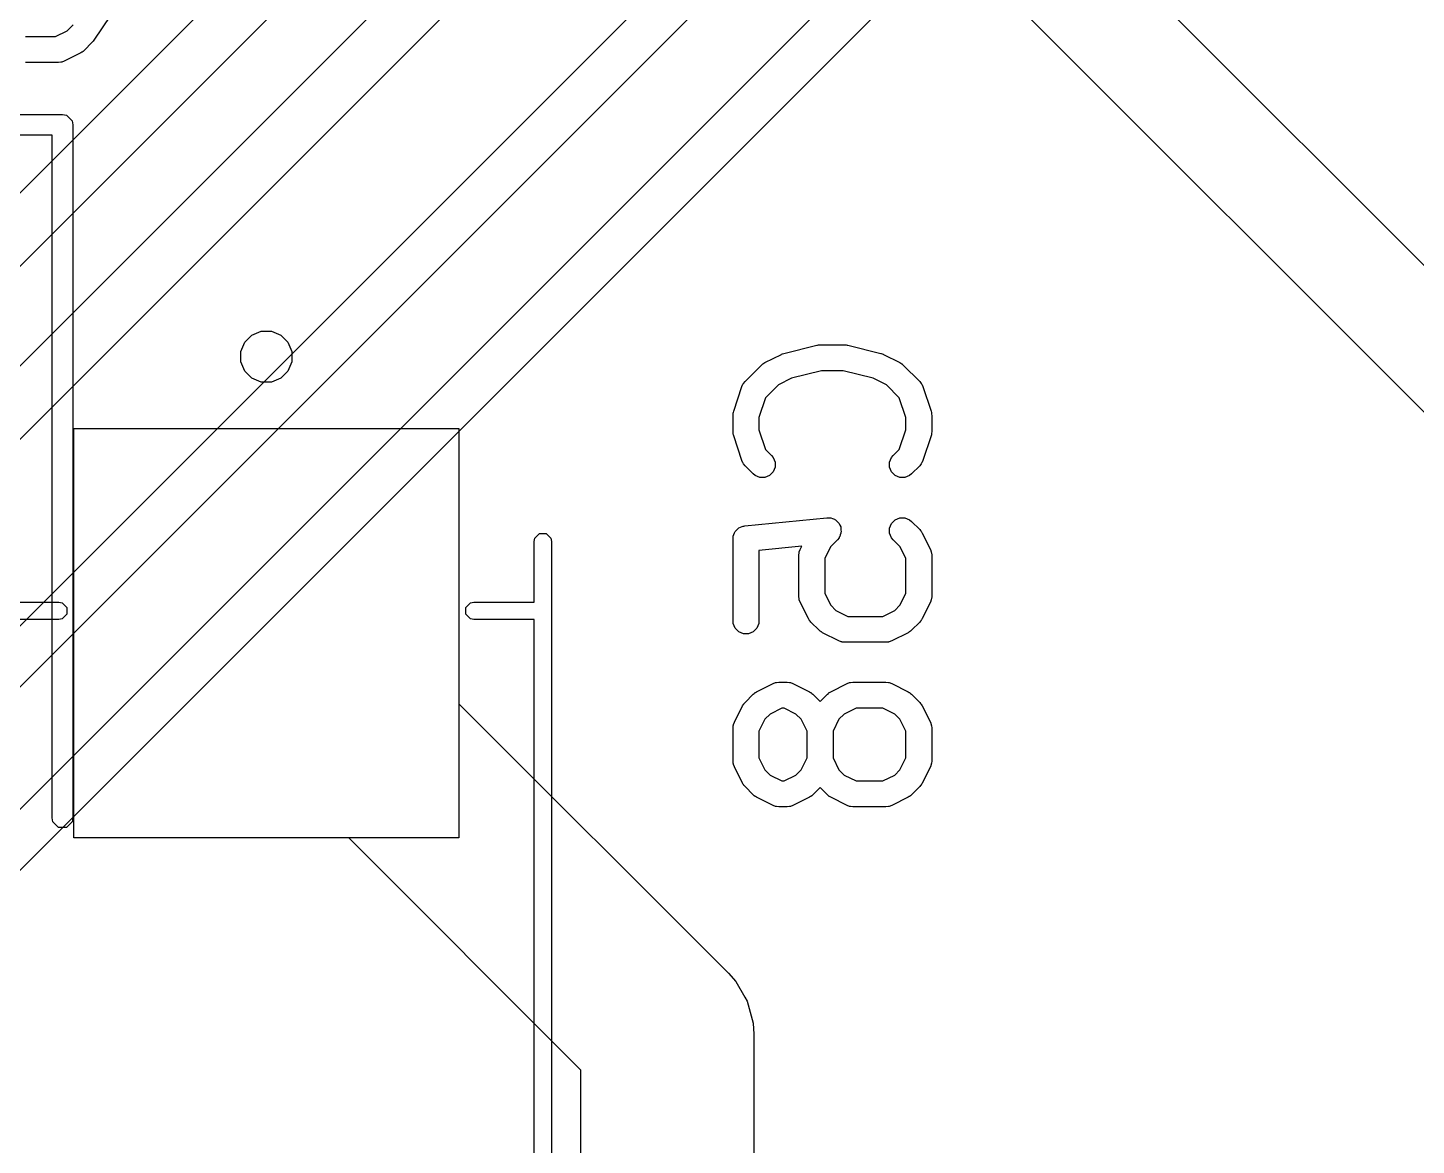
# Model space of a CAD drawing. Header units: inches. Extents: x 1.3 to 5.24, y -7.03 to -1.12.
# Drawn here: x 3.8307 to 4.147, y -4.0569 to -3.8023 of the extents above; entities that cross this region are included whole.
import ezdxf

# ---------------------------------------------------------------- set-up
doc = ezdxf.new("R2010")
doc.units = ezdxf.units.IN
doc.header["$MEASUREMENT"] = 0
for name, color, linetype, true_color in [('B.Cu', 153, 'CONTINUOUS', 0x4d7fc4), ('B.Mask', 4, 'CONTINUOUS', 0x02ffee), ('B.Paste', 132, 'CONTINUOUS', 0x00c2c2), ('B.Silkscreen', 31, 'CONTINUOUS', 0xe8b2a7), ('F.Cu', 13, 'CONTINUOUS', 0xc83434), ('F.Silkscreen', 41, 'CONTINUOUS', 0xf2eda1), ('In1.Cu', 91, 'CONTINUOUS', 0x7fc87f), ('In2.Cu', 33, 'CONTINUOUS', 0xce7d2c)]:
    doc.layers.add(name, color=color, linetype=linetype, true_color=true_color)

msp = doc.modelspace()

# ---------------------------------------------------------------- linework, layer by layer
at = {"layer": 'B.Cu', "linetype": 'CONTINUOUS'}
for p, q in [((3.84111, -3.98689), (3.84111, -3.89358)), ((3.84111, -3.89358), (3.9289, -3.89358)), ((3.9289, -3.89358), (3.9289, -3.95629)), ((3.9289, -3.95629), (3.9903, -4.01769)), ((3.90382, -3.98689), (3.84111, -3.98689)), ((3.95669, -4.03976), (3.90382, -3.98689)), ((3.9903, -4.01769), (3.99199, -4.01962)), ((3.99199, -4.01962), (3.992, -4.01962)), ((3.992, -4.01962), (3.99405, -4.02319)), ((3.99405, -4.02319), (3.99456, -4.02407)), ((3.99456, -4.02407), (3.99589, -4.02904)), ((3.99589, -4.02904), (3.99589, -4.02904)), ((3.99589, -4.02904), (3.99606, -4.03161)), ((3.99606, -4.03161), (3.99606, -4.19291)), ((3.95669, -4.18476), (3.95669, -4.03976))]:
    msp.add_line(p, q, dxfattribs=at)
at = {"layer": 'B.Mask', "linetype": 'CONTINUOUS'}
for p, q in [((3.84111, -3.98689), (3.84111, -3.89358)), ((3.84111, -3.89358), (3.9289, -3.89358)), ((3.9289, -3.89358), (3.9289, -3.98689)), ((3.9289, -3.98689), (3.84111, -3.98689))]:
    msp.add_line(p, q, dxfattribs=at)
at = {"layer": 'B.Paste', "linetype": 'CONTINUOUS'}
for p, q in [((3.84111, -3.98689), (3.84111, -3.89358)), ((3.84111, -3.89358), (3.9289, -3.89358)), ((3.9289, -3.89358), (3.9289, -3.98689)), ((3.9289, -3.98689), (3.84111, -3.98689))]:
    msp.add_line(p, q, dxfattribs=at)
at = {"layer": 'B.Silkscreen', "linetype": 'CONTINUOUS'}
for p, q in [((3.88173, -3.87233), (3.88385, -3.87145)), ((3.88385, -3.87145), (3.88616, -3.87145)), ((3.88616, -3.87145), (3.88829, -3.87233)), ((3.87921, -3.87609), (3.8801, -3.87396)), ((3.8801, -3.87396), (3.88173, -3.87233)), ((3.88829, -3.87233), (3.88992, -3.87396)), ((3.88992, -3.87396), (3.8908, -3.87609)), ((4.00294, -3.87649), (4.01044, -3.87462)), ((4.01044, -3.87462), (4.01054, -3.8746)), ((4.01054, -3.8746), (4.01058, -3.87459)), ((4.01058, -3.87459), (4.0108, -3.87457)), ((4.0108, -3.87457), (4.01101, -3.87453)), ((4.01101, -3.87453), (4.01106, -3.87454)), ((4.01106, -3.87454), (4.01116, -3.87453)), ((4.01116, -3.87453), (4.01678, -3.87453)), ((4.01678, -3.87453), (4.01688, -3.87454)), ((4.01688, -3.87454), (4.01692, -3.87453)), ((4.01692, -3.87453), (4.01714, -3.87457)), ((4.01714, -3.87457), (4.01736, -3.87459)), ((4.01736, -3.87459), (4.0174, -3.8746)), ((4.0174, -3.8746), (4.0175, -3.87462)), ((4.0175, -3.87462), (4.025, -3.87649)), ((3.87921, -3.8784), (3.87921, -3.87609)), ((3.8908, -3.87609), (3.8908, -3.8784)), ((3.99859, -3.87859), (4.00234, -3.87672)), ((4.00234, -3.87672), (4.00238, -3.8767)), ((4.00238, -3.8767), (4.0024, -3.87669)), ((4.0024, -3.87669), (4.00264, -3.8766)), ((4.00264, -3.8766), (4.00288, -3.87651)), ((4.00288, -3.87651), (4.0029, -3.87651)), ((4.0029, -3.87651), (4.00294, -3.87649)), ((4.025, -3.87649), (4.02504, -3.87651)), ((4.02504, -3.87651), (4.02506, -3.87651)), ((4.02506, -3.87651), (4.0253, -3.8766)), ((4.0253, -3.8766), (4.02554, -3.87669)), ((4.02554, -3.87669), (4.02556, -3.8767)), ((4.02556, -3.8767), (4.0256, -3.87672)), ((4.0256, -3.87672), (4.02935, -3.87859)), ((3.8801, -3.88053), (3.87921, -3.8784)), ((3.88173, -3.88215), (3.8801, -3.88053)), ((3.88992, -3.88053), (3.88829, -3.88215)), ((3.8908, -3.8784), (3.88992, -3.88053)), ((3.99407, -3.8829), (3.99782, -3.87915)), ((3.99782, -3.87915), (3.99805, -3.87896)), ((3.99805, -3.87896), (3.9981, -3.8789)), ((3.9981, -3.8789), (3.99819, -3.87885)), ((3.99819, -3.87885), (3.99827, -3.87878)), ((3.99827, -3.87878), (3.99834, -3.87875)), ((3.99834, -3.87875), (3.99859, -3.87859)), ((4.01152, -3.88044), (4.00469, -3.88214)), ((4.01642, -3.88044), (4.01152, -3.88044)), ((4.02325, -3.88214), (4.01642, -3.88044)), ((4.02935, -3.87859), (4.0296, -3.87875)), ((4.0296, -3.87875), (4.02967, -3.87878)), ((4.02967, -3.87878), (4.02975, -3.87885)), ((4.02975, -3.87885), (4.02984, -3.8789)), ((4.02984, -3.8789), (4.02989, -3.87896)), ((4.02989, -3.87896), (4.03012, -3.87915)), ((4.03012, -3.87915), (4.03387, -3.8829)), ((3.88385, -3.88304), (3.88173, -3.88215)), ((3.88616, -3.88304), (3.88385, -3.88304)), ((3.88829, -3.88215), (3.88616, -3.88304)), ((3.99148, -3.88967), (3.99336, -3.88405)), ((3.99336, -3.88405), (3.99359, -3.88352)), ((3.99359, -3.88352), (3.99366, -3.88344)), ((3.99366, -3.88344), (3.9937, -3.88334)), ((3.9937, -3.88334), (3.99407, -3.8829)), ((4.00166, -3.88366), (3.99874, -3.88658)), ((4.00469, -3.88214), (4.00166, -3.88366)), ((4.02628, -3.88366), (4.02325, -3.88214)), ((4.0292, -3.88658), (4.02628, -3.88366)), ((4.03387, -3.8829), (4.03423, -3.88334)), ((4.03423, -3.88334), (4.03428, -3.88344)), ((4.03428, -3.88344), (4.03434, -3.88352)), ((4.03434, -3.88352), (4.03458, -3.88405)), ((4.03458, -3.88405), (4.03646, -3.88967)), ((3.99874, -3.88658), (3.99724, -3.89109)), ((4.0307, -3.89109), (4.0292, -3.88658)), ((3.99133, -3.89061), (3.99136, -3.89032)), ((3.99133, -3.89436), (3.99133, -3.89061)), ((3.99135, -3.89024), (3.99138, -3.89014)), ((3.99136, -3.89032), (3.99135, -3.89024)), ((3.99138, -3.89014), (3.99139, -3.89003)), ((3.99139, -3.89003), (3.99142, -3.88996)), ((3.99142, -3.88996), (3.99148, -3.88967)), ((4.03646, -3.88967), (4.03652, -3.88996)), ((4.03652, -3.88996), (4.03655, -3.89003)), ((4.03655, -3.89003), (4.03656, -3.89014)), ((4.03656, -3.89014), (4.03658, -3.89024)), ((4.03658, -3.89024), (4.03658, -3.89032)), ((4.03658, -3.89032), (4.03661, -3.89061)), ((4.03661, -3.89061), (4.03661, -3.89436)), ((3.99724, -3.89109), (3.99724, -3.89388)), ((3.99724, -3.89388), (3.99874, -3.89839)), ((4.0292, -3.89839), (4.0307, -3.89388)), ((4.0307, -3.89388), (4.0307, -3.89109)), ((3.99136, -3.89465), (3.99133, -3.89436)), ((3.99135, -3.89473), (3.99136, -3.89465)), ((3.99138, -3.89483), (3.99135, -3.89473)), ((3.99139, -3.89493), (3.99138, -3.89483)), ((3.99142, -3.89501), (3.99139, -3.89493)), ((3.99148, -3.89529), (3.99142, -3.89501)), ((3.99336, -3.90091), (3.99148, -3.89529)), ((4.03646, -3.89529), (4.03458, -3.90091)), ((4.03652, -3.89501), (4.03646, -3.89529)), ((4.03655, -3.89493), (4.03652, -3.89501)), ((4.03656, -3.89483), (4.03655, -3.89493)), ((4.03658, -3.89473), (4.03656, -3.89483)), ((4.03661, -3.89436), (4.03658, -3.89465)), ((4.03658, -3.89465), (4.03658, -3.89473)), ((3.99874, -3.89839), (4.00012, -3.89977)), ((4.00012, -3.89977), (4.00049, -3.90022)), ((4.00049, -3.90022), (4.00093, -3.90128)), ((4.02701, -3.90128), (4.02745, -3.90022)), ((4.02745, -3.90022), (4.02782, -3.89977)), ((4.02782, -3.89977), (4.0292, -3.89839)), ((3.99359, -3.90144), (3.99336, -3.90091)), ((3.99366, -3.90152), (3.99359, -3.90144)), ((3.9937, -3.90162), (3.99366, -3.90152)), ((3.99407, -3.90207), (3.9937, -3.90162)), ((3.99595, -3.90394), (3.99407, -3.90207)), ((4.00049, -3.9035), (3.99967, -3.90431)), ((4.00093, -3.90243), (4.00049, -3.9035)), ((4.00093, -3.90128), (4.00093, -3.90243)), ((4.02701, -3.90243), (4.02701, -3.90128)), ((4.02745, -3.9035), (4.02701, -3.90243)), ((4.02826, -3.90431), (4.02745, -3.9035)), ((4.03387, -3.90207), (4.03199, -3.90394)), ((4.03423, -3.90162), (4.03387, -3.90207)), ((4.03428, -3.90152), (4.03423, -3.90162)), ((4.03434, -3.90144), (4.03428, -3.90152)), ((4.03458, -3.90091), (4.03434, -3.90144)), ((3.99639, -3.90431), (3.99595, -3.90394)), ((3.99746, -3.90475), (3.99639, -3.90431)), ((3.99861, -3.90475), (3.99746, -3.90475)), ((3.99967, -3.90431), (3.99861, -3.90475)), ((4.02933, -3.90475), (4.02826, -3.90431)), ((4.03048, -3.90475), (4.02933, -3.90475)), ((4.03155, -3.90431), (4.03048, -3.90475)), ((4.03199, -3.90394), (4.03155, -3.90431)), ((3.99264, -3.91627), (3.99304, -3.91611)), ((3.99304, -3.91611), (3.99342, -3.9159)), ((3.99342, -3.9159), (3.99364, -3.91586)), ((3.99364, -3.91586), (3.99371, -3.91583)), ((3.99371, -3.91583), (3.99378, -3.91583)), ((3.99378, -3.91583), (3.99399, -3.91579)), ((3.99399, -3.91579), (4.01274, -3.91392)), ((4.01274, -3.91392), (4.01332, -3.91392)), ((4.01332, -3.91392), (4.01346, -3.91396)), ((4.01346, -3.91396), (4.01361, -3.91396)), ((4.01361, -3.91396), (4.01401, -3.91412)), ((4.01401, -3.91412), (4.01442, -3.91425)), ((4.01442, -3.91425), (4.01453, -3.91434)), ((4.01453, -3.91434), (4.01467, -3.9144)), ((4.01467, -3.9144), (4.01498, -3.9147)), ((4.01498, -3.9147), (4.01531, -3.91498)), ((4.01531, -3.91498), (4.01538, -3.91511)), ((4.01538, -3.91511), (4.01549, -3.91521)), ((4.01549, -3.91521), (4.01565, -3.91561)), ((4.01565, -3.91561), (4.01586, -3.91599)), ((4.01586, -3.91599), (4.01587, -3.91614)), ((4.01587, -3.91614), (4.01593, -3.91628)), ((4.02701, -3.91628), (4.02745, -3.91521)), ((4.02745, -3.91521), (4.02826, -3.9144)), ((4.02826, -3.9144), (4.02933, -3.91396)), ((4.02933, -3.91396), (4.03048, -3.91396)), ((4.03048, -3.91396), (4.03155, -3.9144)), ((4.03155, -3.9144), (4.03199, -3.91477)), ((4.03199, -3.91477), (4.03387, -3.91664)), ((3.94603, -3.91937), (3.94618, -3.91862)), ((3.94618, -3.91862), (3.94725, -3.91755)), ((3.94725, -3.91755), (3.94875, -3.91755)), ((3.94875, -3.91755), (3.94982, -3.91862)), ((3.94982, -3.91862), (3.94997, -3.91937)), ((3.99133, -3.91873), (3.99135, -3.91852)), ((3.99133, -3.93748), (3.99133, -3.91873)), ((3.99135, -3.91844), (3.99137, -3.91837)), ((3.99135, -3.91852), (3.99135, -3.91844)), ((3.99137, -3.91837), (3.99139, -3.91815)), ((3.99139, -3.91815), (3.99155, -3.91775)), ((3.99155, -3.91775), (3.99168, -3.91734)), ((3.99168, -3.91734), (3.99177, -3.91723)), ((3.99177, -3.91723), (3.99183, -3.91709)), ((3.99183, -3.91709), (3.99213, -3.91678)), ((3.99213, -3.91678), (3.99241, -3.91645)), ((3.99241, -3.91645), (3.99254, -3.91638)), ((3.99254, -3.91638), (3.99264, -3.91627)), ((4.01512, -3.91894), (4.01358, -3.92048)), ((4.01549, -3.91849), (4.01512, -3.91894)), ((4.01554, -3.91836), (4.01549, -3.91849)), ((4.01564, -3.91824), (4.01554, -3.91836)), ((4.01576, -3.91783), (4.01564, -3.91824)), ((4.01593, -3.91743), (4.01576, -3.91783)), ((4.01593, -3.91628), (4.01593, -3.91671)), ((4.01593, -3.91671), (4.01597, -3.91714)), ((4.01597, -3.91714), (4.01593, -3.91728)), ((4.01593, -3.91728), (4.01593, -3.91743)), ((4.02701, -3.91743), (4.02701, -3.91628)), ((4.02745, -3.91849), (4.02701, -3.91743)), ((4.02782, -3.91894), (4.02745, -3.91849)), ((4.02935, -3.92048), (4.02782, -3.91894)), ((4.03387, -3.91664), (4.03405, -3.91687)), ((4.03405, -3.91687), (4.03411, -3.91692)), ((4.03411, -3.91692), (4.03417, -3.91701)), ((4.03417, -3.91701), (4.03423, -3.91709)), ((4.03423, -3.91709), (4.03426, -3.91716)), ((4.03426, -3.91716), (4.03442, -3.91741)), ((4.03442, -3.91741), (4.0363, -3.92116)), ((3.94603, -3.93315), (3.94603, -3.91937)), ((3.94997, -3.91937), (3.94997, -4.15559)), ((4.00701, -3.92042), (3.99724, -3.9214)), ((3.99724, -3.9214), (3.99724, -3.93748)), ((4.00633, -3.92248), (4.00639, -3.9219)), ((4.00633, -3.93185), (4.00633, -3.92248)), ((4.00639, -3.9219), (4.00643, -3.9218)), ((4.00643, -3.9217), (4.00664, -3.92116)), ((4.00643, -3.9218), (4.00643, -3.9217)), ((4.00664, -3.92116), (4.00701, -3.92042)), ((4.01358, -3.92048), (4.01224, -3.92318)), ((4.0307, -3.92318), (4.02935, -3.92048)), ((4.0363, -3.92116), (4.0365, -3.9217)), ((4.0365, -3.9217), (4.03651, -3.9218)), ((4.03651, -3.9218), (4.03655, -3.9219)), ((4.03655, -3.9219), (4.03661, -3.92248)), ((4.03661, -3.92248), (4.03661, -3.93185)), ((4.01224, -3.92318), (4.01224, -3.93116)), ((4.0307, -3.93116), (4.0307, -3.92318)), ((4.00639, -3.93243), (4.00633, -3.93185)), ((4.01224, -3.93116), (4.01358, -3.93385)), ((4.02935, -3.93385), (4.0307, -3.93116)), ((4.03661, -3.93185), (4.03655, -3.93243)), ((3.82398, -3.93315), (3.83776, -3.93315)), ((3.83776, -3.93315), (3.83852, -3.9333)), ((3.83852, -3.9333), (3.83958, -3.93436)), ((3.83958, -3.93436), (3.83958, -3.93587)), ((3.93043, -3.93436), (3.9315, -3.9333)), ((3.93043, -3.93587), (3.93043, -3.93436)), ((3.9315, -3.9333), (3.93225, -3.93315)), ((3.93225, -3.93315), (3.94603, -3.93315)), ((4.00643, -3.93253), (4.00639, -3.93243)), ((4.00643, -3.93263), (4.00643, -3.93253)), ((4.00664, -3.93317), (4.00643, -3.93263)), ((4.00852, -3.93692), (4.00664, -3.93317)), ((4.01358, -3.93385), (4.01478, -3.93505)), ((4.01478, -3.93505), (4.01748, -3.9364)), ((4.02546, -3.9364), (4.02816, -3.93505)), ((4.02816, -3.93505), (4.02935, -3.93385)), ((4.0363, -3.93317), (4.03442, -3.93692)), ((4.0365, -3.93263), (4.0363, -3.93317)), ((4.03651, -3.93253), (4.0365, -3.93263)), ((4.03655, -3.93243), (4.03651, -3.93253)), ((3.83776, -3.93709), (3.82398, -3.93709)), ((3.83852, -3.93694), (3.83776, -3.93709)), ((3.83958, -3.93587), (3.83852, -3.93694)), ((3.9315, -3.93694), (3.93043, -3.93587)), ((3.93225, -3.93709), (3.9315, -3.93694)), ((3.94603, -3.93709), (3.93225, -3.93709)), ((3.94603, -4.15559), (3.94603, -3.93709)), ((3.99139, -3.93805), (3.99133, -3.93748)), ((3.99183, -3.93912), (3.99139, -3.93805)), ((3.99718, -3.93805), (3.99674, -3.93912)), ((3.99724, -3.93748), (3.99718, -3.93805)), ((4.00867, -3.93717), (4.00852, -3.93692)), ((4.0087, -3.93724), (4.00867, -3.93717)), ((4.00877, -3.93732), (4.0087, -3.93724)), ((4.00882, -3.93741), (4.00877, -3.93732)), ((4.00888, -3.93746), (4.00882, -3.93741)), ((4.00907, -3.93769), (4.00888, -3.93746)), ((4.01094, -3.93956), (4.00907, -3.93769)), ((4.01748, -3.9364), (4.02546, -3.9364)), ((4.03387, -3.93769), (4.03199, -3.93956)), ((4.03405, -3.93746), (4.03387, -3.93769)), ((4.03411, -3.93741), (4.03405, -3.93746)), ((4.03417, -3.93732), (4.03411, -3.93741)), ((4.03423, -3.93724), (4.03417, -3.93732)), ((4.03426, -3.93717), (4.03423, -3.93724)), ((4.03442, -3.93692), (4.03426, -3.93717)), ((3.99264, -3.93993), (3.99183, -3.93912)), ((3.99371, -3.94037), (3.99264, -3.93993)), ((3.99486, -3.94037), (3.99371, -3.94037)), ((3.99592, -3.93993), (3.99486, -3.94037)), ((3.99674, -3.93912), (3.99592, -3.93993)), ((4.01117, -3.93975), (4.01094, -3.93956)), ((4.01122, -3.93981), (4.01117, -3.93975)), ((4.01131, -3.93987), (4.01122, -3.93981)), ((4.01139, -3.93993), (4.01131, -3.93987)), ((4.01146, -3.93996), (4.01139, -3.93993)), ((4.01171, -3.94012), (4.01146, -3.93996)), ((4.01546, -3.94199), (4.01171, -3.94012)), ((4.03123, -3.94012), (4.02748, -3.94199)), ((4.03147, -3.93996), (4.03123, -3.94012)), ((4.03155, -3.93993), (4.03147, -3.93996)), ((4.03163, -3.93987), (4.03155, -3.93993)), ((4.03172, -3.93981), (4.03163, -3.93987)), ((4.03177, -3.93975), (4.03172, -3.93981)), ((4.03199, -3.93956), (4.03177, -3.93975)), ((4.016, -3.9422), (4.01546, -3.94199)), ((4.01611, -3.94221), (4.016, -3.9422)), ((4.01621, -3.94225), (4.01611, -3.94221)), ((4.01678, -3.9423), (4.01621, -3.94225)), ((4.02616, -3.9423), (4.01678, -3.9423)), ((4.02673, -3.94225), (4.02616, -3.9423)), ((4.02683, -3.94221), (4.02673, -3.94225)), ((4.02694, -3.9422), (4.02683, -3.94221)), ((4.02748, -3.94199), (4.02694, -3.9422)), ((3.99407, -3.95601), (3.99595, -3.95414)), ((3.99595, -3.95414), (3.99617, -3.95395)), ((3.99617, -3.95395), (3.99622, -3.95389)), ((3.99622, -3.95389), (3.99631, -3.95384)), ((3.99631, -3.95384), (3.99639, -3.95377)), ((3.99639, -3.95377), (3.99647, -3.95374)), ((3.99647, -3.95374), (3.99671, -3.95358)), ((3.99671, -3.95358), (4.00046, -3.95171)), ((4.00046, -3.95171), (4.001, -3.9515)), ((4.001, -3.9515), (4.00111, -3.95149)), ((4.00111, -3.95149), (4.00121, -3.95145)), ((4.00121, -3.95145), (4.00178, -3.9514)), ((4.00178, -3.9514), (4.00366, -3.9514)), ((4.00366, -3.9514), (4.00423, -3.95145)), ((4.00423, -3.95145), (4.00433, -3.95149)), ((4.00433, -3.95149), (4.00444, -3.9515)), ((4.00444, -3.9515), (4.00498, -3.95171)), ((4.00498, -3.95171), (4.00873, -3.95358)), ((4.00873, -3.95358), (4.00898, -3.95374)), ((4.00898, -3.95374), (4.00905, -3.95377)), ((4.00905, -3.95377), (4.00913, -3.95384)), ((4.00913, -3.95384), (4.00922, -3.95389)), ((4.00922, -3.95389), (4.00927, -3.95395)), ((4.00927, -3.95395), (4.0095, -3.95414)), ((4.0095, -3.95414), (4.01116, -3.9558)), ((4.01116, -3.9558), (4.01282, -3.95414)), ((4.01282, -3.95414), (4.01305, -3.95395)), ((4.01305, -3.95395), (4.0131, -3.95389)), ((4.0131, -3.95389), (4.01319, -3.95384)), ((4.01319, -3.95384), (4.01327, -3.95377)), ((4.01327, -3.95377), (4.01334, -3.95374)), ((4.01334, -3.95374), (4.01359, -3.95358)), ((4.01359, -3.95358), (4.01734, -3.95171)), ((4.01734, -3.95171), (4.01788, -3.9515)), ((4.01788, -3.9515), (4.01798, -3.95149)), ((4.01798, -3.95149), (4.01808, -3.95145)), ((4.01808, -3.95145), (4.01866, -3.9514)), ((4.01866, -3.9514), (4.02616, -3.9514)), ((4.02616, -3.9514), (4.02673, -3.95145)), ((4.02673, -3.95145), (4.02683, -3.95149)), ((4.02683, -3.95149), (4.02694, -3.9515)), ((4.02694, -3.9515), (4.02748, -3.95171)), ((4.02748, -3.95171), (4.03123, -3.95358)), ((4.03123, -3.95358), (4.03147, -3.95374)), ((4.03147, -3.95374), (4.03155, -3.95377)), ((4.03155, -3.95377), (4.03163, -3.95384)), ((4.03163, -3.95384), (4.03172, -3.95389)), ((4.03172, -3.95389), (4.03177, -3.95395)), ((4.03177, -3.95395), (4.03199, -3.95414)), ((4.03199, -3.95414), (4.03387, -3.95601)), ((3.99164, -3.96053), (3.99352, -3.95678)), ((3.99352, -3.95678), (3.99367, -3.95653)), ((3.99367, -3.95653), (3.9937, -3.95646)), ((3.9937, -3.95646), (3.99377, -3.95638)), ((3.99377, -3.95638), (3.99383, -3.95629)), ((3.99383, -3.95629), (3.99389, -3.95624)), ((3.99389, -3.95624), (3.99407, -3.95601)), ((4.00248, -3.9573), (3.99978, -3.95865)), ((4.00296, -3.9573), (4.00248, -3.9573)), ((4.00566, -3.95865), (4.00296, -3.9573)), ((4.01935, -3.9573), (4.01666, -3.95865)), ((4.02546, -3.9573), (4.01935, -3.9573)), ((4.02816, -3.95865), (4.02546, -3.9573)), ((4.03387, -3.95601), (4.03405, -3.95624)), ((4.03405, -3.95624), (4.03411, -3.95629)), ((4.03411, -3.95629), (4.03417, -3.95638)), ((4.03417, -3.95638), (4.03423, -3.95646)), ((4.03423, -3.95646), (4.03426, -3.95653)), ((4.03426, -3.95653), (4.03442, -3.95678)), ((4.03442, -3.95678), (4.0363, -3.96053)), ((3.99859, -3.95985), (3.99724, -3.96255)), ((3.99978, -3.95865), (3.99859, -3.95985)), ((4.00686, -3.95985), (4.00566, -3.95865)), ((4.0082, -3.96255), (4.00686, -3.95985)), ((4.01546, -3.95985), (4.01411, -3.96255)), ((4.01666, -3.95865), (4.01546, -3.95985)), ((4.02935, -3.95985), (4.02816, -3.95865)), ((4.0307, -3.96255), (4.02935, -3.95985)), ((3.99133, -3.96185), (3.99139, -3.96127)), ((3.99133, -3.96935), (3.99133, -3.96185)), ((3.99139, -3.96127), (3.99143, -3.96117)), ((3.99143, -3.96117), (3.99144, -3.96107)), ((3.99144, -3.96107), (3.99164, -3.96053)), ((3.99724, -3.96255), (3.99724, -3.96865)), ((4.0082, -3.96865), (4.0082, -3.96255)), ((4.01411, -3.96255), (4.01411, -3.96865)), ((4.0307, -3.96865), (4.0307, -3.96255)), ((4.0363, -3.96053), (4.0365, -3.96107)), ((4.0365, -3.96107), (4.03651, -3.96117)), ((4.03651, -3.96117), (4.03655, -3.96127)), ((4.03655, -3.96127), (4.03661, -3.96185)), ((4.03661, -3.96185), (4.03661, -3.96935)), ((3.99139, -3.96992), (3.99133, -3.96935)), ((3.99143, -3.97002), (3.99139, -3.96992)), ((3.99724, -3.96865), (3.99859, -3.97135)), ((4.00686, -3.97135), (4.0082, -3.96865)), ((4.01411, -3.96865), (4.01546, -3.97135)), ((4.02935, -3.97135), (4.0307, -3.96865)), ((4.03655, -3.96992), (4.03651, -3.97002)), ((4.03661, -3.96935), (4.03655, -3.96992)), ((3.99144, -3.97013), (3.99143, -3.97002)), ((3.99164, -3.97067), (3.99144, -3.97013)), ((3.99352, -3.97442), (3.99164, -3.97067)), ((3.99859, -3.97135), (3.99978, -3.97255)), ((3.99978, -3.97255), (4.00248, -3.97389)), ((4.00296, -3.97389), (4.00566, -3.97255)), ((4.00566, -3.97255), (4.00686, -3.97135)), ((4.01546, -3.97135), (4.01666, -3.97255)), ((4.01666, -3.97255), (4.01935, -3.97389)), ((4.02546, -3.97389), (4.02816, -3.97255)), ((4.02816, -3.97255), (4.02935, -3.97135)), ((4.0363, -3.97067), (4.03442, -3.97442)), ((4.0365, -3.97013), (4.0363, -3.97067)), ((4.03651, -3.97002), (4.0365, -3.97013)), ((3.99367, -3.97467), (3.99352, -3.97442)), ((3.9937, -3.97474), (3.99367, -3.97467)), ((3.99377, -3.97482), (3.9937, -3.97474)), ((3.99383, -3.97491), (3.99377, -3.97482)), ((3.99389, -3.97496), (3.99383, -3.97491)), ((3.99407, -3.97519), (3.99389, -3.97496)), ((3.99595, -3.97706), (3.99407, -3.97519)), ((4.00248, -3.97389), (4.00296, -3.97389)), ((4.01116, -3.9754), (4.0095, -3.97706)), ((4.01282, -3.97706), (4.01116, -3.9754)), ((4.01935, -3.97389), (4.02546, -3.97389)), ((4.03387, -3.97519), (4.03199, -3.97706)), ((4.03405, -3.97496), (4.03387, -3.97519)), ((4.03411, -3.97491), (4.03405, -3.97496)), ((4.03417, -3.97482), (4.03411, -3.97491)), ((4.03423, -3.97474), (4.03417, -3.97482)), ((4.03426, -3.97467), (4.03423, -3.97474)), ((4.03442, -3.97442), (4.03426, -3.97467)), ((3.99617, -3.97725), (3.99595, -3.97706)), ((3.99622, -3.9773), (3.99617, -3.97725)), ((3.99631, -3.97736), (3.99622, -3.9773)), ((3.99639, -3.97743), (3.99631, -3.97736)), ((3.99647, -3.97746), (3.99639, -3.97743)), ((3.99671, -3.97761), (3.99647, -3.97746)), ((4.00046, -3.97949), (3.99671, -3.97761)), ((4.00873, -3.97761), (4.00498, -3.97949)), ((4.00898, -3.97746), (4.00873, -3.97761)), ((4.00905, -3.97743), (4.00898, -3.97746)), ((4.00913, -3.97736), (4.00905, -3.97743)), ((4.00922, -3.9773), (4.00913, -3.97736)), ((4.00927, -3.97725), (4.00922, -3.9773)), ((4.0095, -3.97706), (4.00927, -3.97725)), ((4.01305, -3.97725), (4.01282, -3.97706)), ((4.0131, -3.9773), (4.01305, -3.97725)), ((4.01319, -3.97736), (4.0131, -3.9773)), ((4.01327, -3.97743), (4.01319, -3.97736)), ((4.01334, -3.97746), (4.01327, -3.97743)), ((4.01359, -3.97761), (4.01334, -3.97746)), ((4.01734, -3.97949), (4.01359, -3.97761)), ((4.03123, -3.97761), (4.02748, -3.97949)), ((4.03147, -3.97746), (4.03123, -3.97761)), ((4.03155, -3.97743), (4.03147, -3.97746)), ((4.03163, -3.97736), (4.03155, -3.97743)), ((4.03172, -3.9773), (4.03163, -3.97736)), ((4.03177, -3.97725), (4.03172, -3.9773)), ((4.03199, -3.97706), (4.03177, -3.97725)), ((4.001, -3.97969), (4.00046, -3.97949)), ((4.00111, -3.9797), (4.001, -3.97969)), ((4.00121, -3.97974), (4.00111, -3.9797)), ((4.00178, -3.9798), (4.00121, -3.97974)), ((4.00366, -3.9798), (4.00178, -3.9798)), ((4.00423, -3.97974), (4.00366, -3.9798)), ((4.00433, -3.9797), (4.00423, -3.97974)), ((4.00444, -3.97969), (4.00433, -3.9797)), ((4.00498, -3.97949), (4.00444, -3.97969)), ((4.01788, -3.97969), (4.01734, -3.97949)), ((4.01798, -3.9797), (4.01788, -3.97969)), ((4.01808, -3.97974), (4.01798, -3.9797)), ((4.01866, -3.9798), (4.01808, -3.97974)), ((4.02616, -3.9798), (4.01866, -3.9798)), ((4.02673, -3.97974), (4.02616, -3.9798)), ((4.02683, -3.9797), (4.02673, -3.97974)), ((4.02694, -3.97969), (4.02683, -3.9797)), ((4.02748, -3.97949), (4.02694, -3.97969))]:
    msp.add_line(p, q, dxfattribs=at)
at = {"layer": 'F.Cu', "linetype": 'CONTINUOUS'}
for p, q in [((3.70914, -3.41685), (4.19781, -3.90551)), ((4.18456, -3.92567), (3.69244, -3.43355))]:
    msp.add_line(p, q, dxfattribs=at)
at = {"layer": 'F.Silkscreen', "linetype": 'CONTINUOUS'}
for p, q in [((3.83965, -3.80297), (3.84097, -3.80165)), ((3.84948, -3.79954), (3.84573, -3.80516)), ((3.83015, -3.80432), (3.83695, -3.80432)), ((3.83695, -3.80432), (3.83965, -3.80297)), ((3.84555, -3.80538), (3.84536, -3.80561)), ((3.84572, -3.80517), (3.84555, -3.80538)), ((3.84573, -3.80517), (3.84572, -3.80517)), ((3.84573, -3.80516), (3.84573, -3.80517)), ((3.84272, -3.80804), (3.83897, -3.80992)), ((3.84296, -3.80789), (3.84272, -3.80804)), ((3.84304, -3.80786), (3.84296, -3.80789)), ((3.84312, -3.80779), (3.84304, -3.80786)), ((3.84321, -3.80773), (3.84312, -3.80779)), ((3.84326, -3.80768), (3.84321, -3.80773)), ((3.84348, -3.80749), (3.84326, -3.80768)), ((3.84536, -3.80561), (3.84348, -3.80749)), ((3.84536, -3.80561), (3.84536, -3.80561)), ((3.84536, -3.80561), (3.84536, -3.80561)), ((3.83765, -3.81023), (3.83015, -3.81023)), ((3.83822, -3.81017), (3.83765, -3.81023)), ((3.83832, -3.81013), (3.83822, -3.81017)), ((3.83843, -3.81012), (3.83832, -3.81013)), ((3.83897, -3.80992), (3.83843, -3.81012)), ((3.75984, -3.82205), (3.83858, -3.82205)), ((3.83858, -3.82205), (3.83949, -3.82223)), ((3.83949, -3.82223), (3.84077, -3.82351)), ((3.84077, -3.82351), (3.84094, -3.82441)), ((3.84094, -3.82441), (3.84094, -3.98228)), ((3.83622, -3.82677), (3.7622, -3.82677)), ((3.83622, -3.98228), (3.83622, -3.82677)), ((3.8364, -3.98319), (3.83622, -3.98228)), ((3.84094, -3.98228), (3.84077, -3.98319)), ((3.83768, -3.98447), (3.8364, -3.98319)), ((3.83949, -3.98447), (3.83768, -3.98447)), ((3.84077, -3.98319), (3.83949, -3.98447))]:
    msp.add_line(p, q, dxfattribs=at)
at = {"layer": 'In1.Cu', "linetype": 'CONTINUOUS'}
for p, q in [((3.15734, -4.62402), (4.12402, -3.65734)), ((4.14082, -3.66838), (3.16838, -4.64082))]:
    msp.add_line(p, q, dxfattribs=at)
at = {"layer": 'In2.Cu', "linetype": 'CONTINUOUS'}
for p, q in [((3.68587, -4.08157), (4.17084, -3.5966)), ((4.19868, -3.62444), (3.71947, -4.10364)), ((3.44244, -4.22638), (3.92598, -3.74283)), ((3.93607, -3.74945), (3.44906, -4.23646)), ((3.46212, -4.24606), (3.95079, -3.7574)), ((3.96087, -3.76402), (3.46874, -4.25614))]:
    msp.add_line(p, q, dxfattribs=at)

doc.saveas('drawing.dxf')
